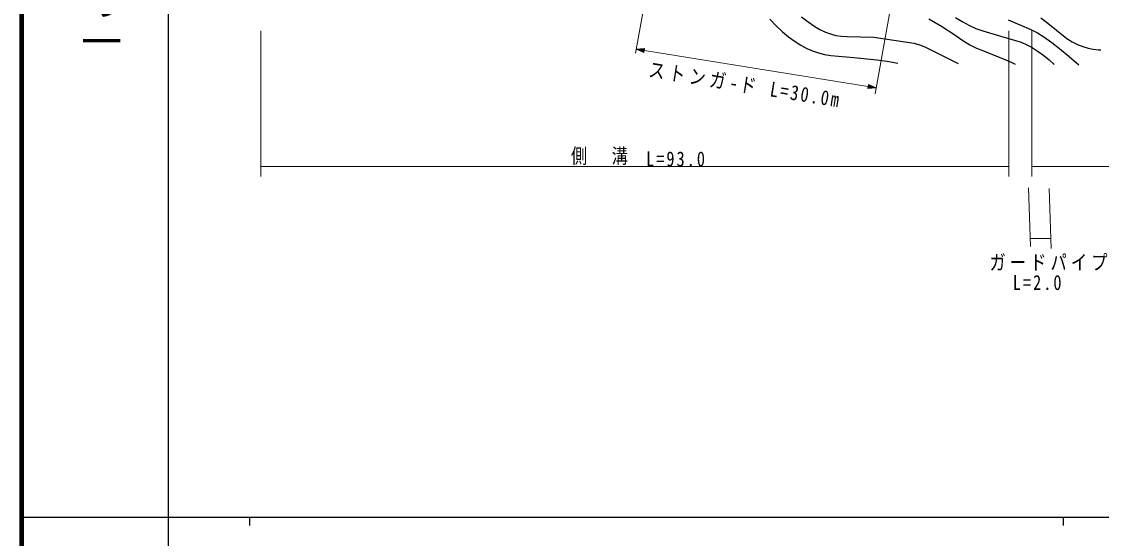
# Model space of a CAD drawing. Units: millimetres, scale not verified. Extents: x 40000 to 680000, y 20000 to 380000.
# Drawn here: x 40000 to 172693, y 202409 to 265903 of the extents above; entities that cross this region are included whole.
import ezdxf
from ezdxf.enums import TextEntityAlignment as Align

# ---------------------------------------------------------------- set-up
doc = ezdxf.new("R2010")
doc.units = ezdxf.units.MM
doc.header["$LTSCALE"] = 1000
for name, color, linetype, lineweight in [('M-BGD', 7, 'Continuous', 25), ('M-STR-HTXT', 7, 'Continuous', 13), ('M-TTL', 2, 'Continuous', 140), ('M-TTL-BAND', 7, 'Continuous', 25)]:
    doc.layers.add(name, color=color, linetype=linetype, lineweight=lineweight)
doc.styles.add('@ＭＳ ゴシック', font='')
doc.styles.add('ＭＳ ゴシック', font='')
doc.styles.get('@ＭＳ ゴシック').set_extended_font_data('@MS Gothic')
doc.styles.get('ＭＳ ゴシック').set_extended_font_data('MS Gothic')

msp = doc.modelspace()

# ---------------------------------------------------------------- linework, layer by layer
at = {"layer": 'M-BGD'}
for p, q in [((131935, 266193), (132691, 265406)), ((132691, 265406), (133494, 264656)), ((135851, 266473), (136640, 265861)), ((136640, 265861), (137472, 265293)), ((151496, 266242), (153047, 265322)), ((154754, 266424), (155595, 265898)), ((155595, 265898), (156472, 265420)), ((156472, 265420), (157278, 265056)), ((161223, 266121), (164034, 264942)), ((165243, 266377), (165922, 265884)), ((165922, 265884), (167164, 264838)), ((133494, 264656), (134257, 264027)), ((137472, 265293), (138112, 264926)), ((138112, 264926), (138793, 264606)), ((138793, 264606), (139404, 264382)), ((139404, 264382), (140039, 264214)), ((140039, 264214), (140746, 264104)), ((140746, 264104), (141461, 264054)), ((153047, 265322), (154566, 264351)), ((154566, 264351), (155537, 263674)), ((157278, 265056), (158106, 264749)), ((158106, 264749), (160474, 264086)), ((160474, 264086), (162835, 263361)), ((164034, 264942), (164839, 264518)), ((164839, 264518), (165622, 264039)), ((167164, 264838), (168462, 263824)), ((134257, 264027), (135061, 263442)), ((135061, 263442), (135769, 262996)), ((135769, 262996), (136505, 262602)), ((141461, 264054), (143096, 264045)), ((143096, 264045), (144726, 263976)), ((144726, 263976), (147206, 263641)), ((147206, 263641), (149693, 263244)), ((149693, 263244), (150354, 263061)), ((150354, 263061), (150995, 262821)), ((150995, 262821), (153049, 261776)), ((155537, 263674), (156544, 263046)), ((156544, 263046), (157355, 262647)), ((162835, 263361), (163520, 263065)), ((163520, 263065), (164185, 262713)), ((165622, 264039), (166592, 263339)), ((166592, 263339), (167536, 262583)), ((168462, 263824), (169091, 263435)), ((169091, 263435), (169758, 263094)), ((169758, 263094), (170395, 262835)), ((170395, 262835), (171049, 262633)), ((136505, 262602), (137193, 262300)), ((137193, 262300), (137908, 262052)), ((137908, 262052), (138669, 261861)), ((138669, 261861), (139454, 261727)), ((139454, 261727), (142279, 261502)), ((142279, 261502), (145091, 261218)), ((153049, 261776), (155106, 260736)), ((157355, 262647), (158204, 262298)), ((158204, 262298), (159729, 261715)), ((159729, 261715), (161238, 261074)), ((164185, 262713), (164919, 262243)), ((164919, 262243), (165624, 261720)), ((165624, 261720), (166269, 261191)), ((167536, 262583), (168730, 261600)), ((168730, 261600), (169928, 260608)), ((171049, 262633), (171679, 262501)), ((171679, 262501), (172323, 262428)), ((172323, 262428), (172462, 262421)), ((172462, 262421), (172612, 262416)), ((145091, 261218), (146384, 261023)), ((146384, 261023), (147682, 260800)), ((161238, 261074), (161674, 260876)), ((161674, 260876), (162109, 260675)), ((166269, 261191), (166908, 260634))]:
    msp.add_line(p, q, dxfattribs=at)
at = {"layer": 'M-STR-HTXT'}
for p, q in [((117279, 272249), (115440, 262027)), ((144880, 257017), (146939, 268461)), ((69397, 264780), (69397, 246883)), ((161327, 264780), (161327, 246883)), ((164139, 264780), (164139, 246883)), ((115529, 262524), (145012, 257751)), ((69397, 248089), (161327, 248089)), ((164139, 248089), (568599, 248089)), ((163718, 245493), (163972, 238274)), ((166272, 245409), (166532, 238029)), ((163937, 239274), (166488, 239274))]:
    msp.add_line(p, q, dxfattribs=at)
for points in [[(115529, 262524), (116476, 262117), (116556, 262611)], [(115731, 262491), (116482, 262547), (116426, 262201)], [(115830, 262475), (116439, 262516), (116395, 262244)], [(115931, 262459), (116396, 262485), (116364, 262287)], [(116030, 262443), (116353, 262454), (116333, 262330)], [(145012, 257751), (144065, 258158), (143985, 257664)], [(144809, 257784), (144058, 257728), (144114, 258074)], [(144711, 257800), (144101, 257759), (144145, 258031)], [(144610, 257816), (144144, 257790), (144176, 257988)], [(144511, 257832), (144187, 257821), (144207, 257945)]]:
    msp.add_lwpolyline(points, close=True, dxfattribs=at)
for points in [[(115630, 262508), (116525, 262578), (116457, 262158), (115633, 262507)], [(116306, 262398), (116131, 262426), (116310, 262423), (116302, 262373), (116131, 262426)], [(144911, 257768), (144015, 257697), (144083, 258117), (144908, 257768)], [(144234, 257877), (144410, 257849), (144230, 257852), (144238, 257902), (144410, 257849)]]:
    msp.add_lwpolyline(points, dxfattribs=at)
at = {"layer": 'M-TTL'}
msp.add_line((40000, 380000), (40000, 20000), dxfattribs=at)
at = {"layer": 'M-TTL-BAND'}
for p, q in [((58000, 370000), (58000, 20000)), ((40000, 205000), (579000, 205000)), ((68000, 205000), (68000, 204000)), ((168000, 205000), (168000, 204000))]:
    msp.add_line(p, q, dxfattribs=at)

# ---------------------------------------------------------------- texts
at = {"layer": 'M-STR-HTXT', "insert": (116934, 259050), "char_height": 1833, "attachment_point": 7, "rotation": 350.8, "style": 'ＭＳ ゴシック'}
msp.add_mtext('\\T1.26;\\W0.8;ストンガ-ド\\~L=30.0m', dxfattribs=at)
at = {"layer": 'M-STR-HTXT', "char_height": 1833, "attachment_point": 7, "style": 'ＭＳ ゴシック'}
for s, insert in [('\\T1.25;\\W0.8;側\u3000溝', (107510, 248286)), ('\\T1.25;\\W0.8;L=93.0', (116743, 248089)), ('\\T1.25;\\W0.8;ガードパイプ', (158939, 235301)), ('\\T1.25;\\W0.8;L=2.0', (161805, 232900))]:
    msp.add_mtext(s, dxfattribs=dict(at, insert=insert))
at = {"layer": 'M-TTL-BAND', "style": '@ＭＳ ゴシック'}
msp.add_text('縮尺千分の一', height=3666, rotation=270, dxfattribs=at).set_placement((49777, 261030), align=Align.MIDDLE_RIGHT)

doc.saveas('drawing.dxf')
